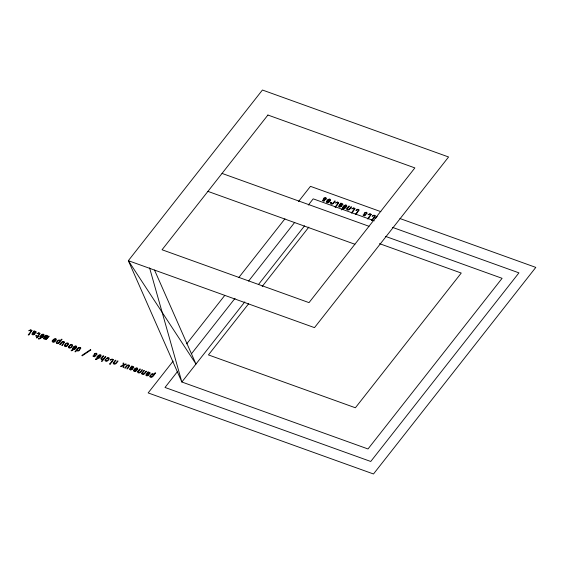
<?xml version="1.0" encoding="UTF-8"?>
<svg xmlns="http://www.w3.org/2000/svg" width="564" height="564" viewBox="0 0 564 564"><rect width="100%" height="100%" fill="white"/><g stroke="black" fill="none" stroke-linecap="round" stroke-linejoin="round"><path stroke-width="0.85" d="M330.723 202.476L330.652 203.9C332.704 205.261 334.29 202.314 335.284 201.024L334.537 201.045C334.269 201.863 331.759 205.084 331.138 202.969L331.477 202.441L330.73 202.462M58.649 342.722L59.728 341.248C59.382 339.457 57.091 341.481 56.957 342.468A0.994 0.705 -23.8 0 0 57.352 343.159L58.635 342.736M152.245 376.385L153.323 374.919C152.978 373.121 150.687 375.145 150.553 376.132A0.994 0.705 -23.8 0 0 150.948 376.822L152.224 376.407M173.12 361.136L148.149 392.918L373.488 473.979L535.8 267.399L399.932 218.522M186.691 343.864L224.691 295.501M238.805 277.537L284.947 218.811M298.518 201.538L310.461 186.339L380.883 211.669M177.491 371.57L165.005 387.461L370.745 461.472L518.943 272.856L392.523 227.377M191.605 353.607L235.033 298.335M248.604 281.062L294.746 222.336M308.318 205.063L313.203 198.845L374.348 220.841M244.825 301.86L181.855 382.004L368.003 448.965L502.094 278.313L385.438 236.351M258.397 284.587L304.546 225.861M248.604 303.784L208.433 354.911L355.39 407.779L461.246 273.054L379.509 243.648M262.175 286.512L308.861 227.095M375.483 218.578L377.203 216.393M222.04 173.416L368.997 226.284M207.926 191.379L354.883 244.247M154.508 270.029L195.969 364.041L128.345 260.674L262.429 90.021L448.577 156.982L314.493 327.635L128.345 260.674L181.855 382.004L149.58 267.886M94.837 355.729L94.153 356.335L93.807 355.644L93.13 355.665L93.011 356.286L94.477 356.815L95.323 356.236L95.344 355.221C93.286 354.65 96.261 352.613 96.331 354.418L95.979 354.96L96.726 354.939L97.008 353.882L96.366 353.205L94.597 353.494L93.927 354.791L94.837 355.729M324.258 200.128L323.574 200.735L323.228 200.044L322.552 200.072L322.432 200.685L323.898 201.214L324.744 200.636L324.765 199.628C322.707 199.05 325.682 197.012 325.752 198.817L325.4 199.367L326.147 199.339L326.422 198.281L325.788 197.604L324.018 197.901L323.348 199.191L324.258 200.128M364.95 214.771L364.266 215.37L363.921 214.687L363.244 214.708L363.124 215.328L364.591 215.85L365.437 215.279L365.458 214.264C363.399 213.685 366.374 211.655 366.445 213.453L366.092 214.003L366.84 213.982L367.115 212.924L366.48 212.247L364.711 212.536L364.041 213.827L364.95 214.771M39.981 336.63L40.206 337.547C41.835 338.696 43.498 336.75 44.14 335.383L43.936 334.459L42.92 334.092L40.975 335.206L43.329 334.868A1.001 0.712 -23.8 0 1 43.273 335.714L40.502 335.813L39.981 336.63M52.191 341.023L52.417 341.939C54.045 343.088 55.709 341.142 56.344 339.775L56.146 338.851L55.131 338.485L53.185 339.598L55.54 339.26A1.001 0.712 -23.8 0 1 55.483 340.106L52.706 340.205L52.191 341.023M72.537 348.341L72.763 349.257C74.392 350.406 76.055 348.46 76.69 347.093L76.492 346.169L75.477 345.802L73.531 346.923L75.886 346.578A1.001 0.712 -23.8 0 1 75.83 347.424L73.052 347.523L72.537 348.341M96.952 357.125L97.177 358.041C98.806 359.19 100.47 357.245 101.111 355.877L100.907 354.953L99.891 354.587L97.946 355.701L100.3 355.362A1.001 0.712 -23.8 0 1 100.244 356.208L97.473 356.307L96.952 357.125M133.576 370.301L133.802 371.218C135.43 372.367 137.094 370.414 137.729 369.046L137.531 368.13L136.516 367.763L134.57 368.877L136.925 368.539A1.001 0.712 -23.8 0 1 136.869 369.378L134.098 369.483L133.576 370.301M326.373 201.524L326.598 202.441C328.227 203.59 329.891 201.644 330.525 200.276L330.328 199.353L329.313 198.986L327.367 200.107L329.721 199.762A1.001 0.712 -23.8 0 1 329.665 200.608L326.887 200.706L326.373 201.524M342.651 207.383L342.877 208.299C344.505 209.448 346.169 207.496 346.804 206.128L346.606 205.211L345.591 204.838L343.645 205.959L346 205.62A1.001 0.712 -23.8 0 1 345.943 206.459L343.166 206.565L342.651 207.383M39.388 333.648L37.795 336.045L36.244 335.488L35.588 335.918L37.386 336.567L36.336 337.899L37.083 337.878L38.796 336.405L38.359 336.25L40.086 333.416L38.838 332.626L36.928 333.719L38.676 333.19L39.388 333.648M31.944 330.49L28.947 334.945L28.2 334.974L31.239 331.005A0.994 0.705 -23.8 0 0 30.526 330.264L28.785 330.793L30.696 329.693L31.944 330.49M64.409 345.408L64.613 346.331C66.242 347.48 67.92 345.535 68.554 344.16L68.35 343.243C66.721 342.087 65.043 344.026 64.409 345.408M64.5 342.2L62.498 345.387L61.751 345.415L63.795 342.715A0.994 0.705 -23.8 0 0 63.401 342.024L62.378 342.2L60.39 344.632L59.65 344.653C60.644 343.37 62.223 340.423 64.275 341.777L64.5 342.2M68.477 346.867L68.681 347.791C70.31 348.947 71.988 347.001 72.622 345.626L72.425 344.703L71.409 344.336L69.457 345.457L71.226 344.9L71.931 345.64C71.818 346.634 69.485 348.644 69.16 346.853L69.52 346.303L68.477 346.867M101.034 358.577L101.238 359.501L102.613 359.832L101.45 361.32L102.19 361.298L105.863 356.624L105.123 356.645C104.848 357.463 102.345 360.685 101.717 358.57L103.762 355.863L103.022 355.891L101.034 358.577M105.101 360.043L105.306 360.967C106.934 362.123 108.612 360.177 109.247 358.803L109.042 357.879L108.034 357.513L106.081 358.633L107.851 358.077L108.556 358.817C108.436 359.811 106.11 361.813 105.785 360.029L106.145 359.479L105.101 360.043M113.237 362.969L113.449 363.893C115.5 365.246 117.079 362.299 118.073 361.016L117.326 361.038C117.058 361.855 114.548 365.077 113.928 362.955L115.972 360.255L115.225 360.283L113.237 362.969M113.329 359.762L111.327 362.955L110.579 362.976L112.631 360.276A0.994 0.705 -23.8 0 0 111.912 359.543L110.17 360.072L112.088 358.972L113.329 359.762M129.607 365.62L127.605 368.814L126.858 368.835L128.902 366.135A0.994 0.705 -23.8 0 0 128.507 365.444L127.485 365.62L125.504 368.052L124.757 368.08C125.751 366.79 127.337 363.843 129.389 365.197L129.607 365.62M137.651 371.754L137.863 372.677C139.914 374.031 141.493 371.084 142.488 369.794L141.747 369.822C141.479 370.633 138.963 373.854 138.342 371.739L140.387 369.039L139.639 369.06L137.651 371.754M141.726 373.22L141.931 374.144C143.982 375.49 145.561 372.55 146.555 371.26L145.815 371.281C145.547 372.099 143.03 375.321 142.41 373.206L144.454 370.506L143.714 370.527L141.726 373.22M338.682 202.702L336.68 205.895L335.933 205.916L337.977 203.216A0.994 0.705 -23.8 0 0 337.258 202.476L335.524 203.005L337.434 201.912L338.682 202.702M346.726 208.835L346.938 209.759C348.989 211.112 350.568 208.165 351.562 206.875L350.815 206.903C350.547 207.714 348.037 210.936 347.417 208.821L349.461 206.121L348.714 206.142L346.726 208.835M354.96 208.56L352.958 211.747L352.211 211.768L354.255 209.068A0.994 0.705 -23.8 0 0 353.536 208.335L351.802 208.863L353.713 207.763L354.96 208.56M359.028 210.019L356.025 214.482L355.285 214.503L358.323 210.534A0.994 0.705 -23.8 0 0 357.604 209.801L355.87 210.323L357.78 209.23L359.028 210.019M371.232 214.412L368.236 218.874L367.488 218.895L370.534 214.926A0.994 0.705 -23.8 0 0 369.815 214.186L368.08 214.715L369.991 213.622L371.232 214.412M375.307 215.878L373.305 219.065L372.557 219.093L374.602 216.386A0.994 0.705 -23.8 0 0 373.883 215.652L372.148 216.181L374.059 215.081L375.307 215.878M36.145 331.999L35.356 333.176L32.712 333.359A1.001 0.712 -23.8 0 0 32.663 334.205L35.017 333.867L33.064 334.981L31.831 334.191L33.84 331.005L34.587 330.983L33.156 332.802C34.101 333.528 36.639 332.034 34.594 331.78L35.137 331.223L36.145 331.999M133.809 367.129L133.019 368.306L130.376 368.496A1.001 0.712 -23.8 0 0 130.326 369.335L132.681 368.997L130.728 370.111L129.494 369.328L131.504 366.135L132.251 366.114L130.82 367.932C131.764 368.659 134.302 367.164 132.258 366.917L132.801 366.353L133.809 367.129M150.087 372.987L149.298 374.165L146.654 374.348A1.001 0.712 -23.8 0 0 146.598 375.194L148.952 374.849L147.007 375.969L145.773 375.18L147.782 371.993L148.522 371.965L147.098 373.791C148.043 374.51 150.574 373.023 148.536 372.769L149.079 372.212L150.087 372.987M342.884 204.21L342.094 205.388L339.45 205.578A1.001 0.712 -23.8 0 0 339.394 206.417L341.749 206.079L339.803 207.192L338.569 206.41L340.578 203.216L341.319 203.195L339.895 205.014C340.839 205.74 343.37 204.246 341.333 203.999L341.876 203.435L342.884 204.21M56.266 342.475L56.47 343.398C59.164 344.914 60.616 340.578 62.096 339.253L61.356 339.274L60.362 340.536L59.185 339.944L57.944 340.346L56.266 342.475M80.779 348.058L79.087 350.688L77.846 351.09L76.669 350.498L75.675 351.76L74.927 351.781C76.415 350.448 77.867 346.12 80.56 347.635L80.779 348.058M149.862 376.146L150.066 377.069C152.759 378.585 154.205 374.249 155.692 372.917L154.952 372.945L153.958 374.207L152.781 373.615L151.533 374.017L149.862 376.146M109.656 363.935C110.572 365.465 111.171 362.321 109.656 363.935M335.009 206.875C335.918 208.398 336.525 205.261 335.009 206.875M351.287 212.727C352.197 214.257 352.803 211.112 351.287 212.727M371.634 220.045C372.543 221.574 373.149 218.437 371.634 220.045M43.555 338.174L44.02 339.034L46.269 339.514L49.209 336.243L48.462 336.264C46.445 340.43 43.611 339.422 47.841 335.749L47.101 335.77C45.085 339.944 42.251 338.936 46.481 335.263L45.733 335.284L43.555 338.174M38.789 338.52L38.599 339.126L40.319 338.59L40.509 337.977L38.789 338.52M71.346 350.23L71.156 350.836L72.876 350.3L73.066 349.687L71.346 350.23M95.76 359.014L95.57 359.62L97.29 359.085L97.48 358.471L95.76 359.014M341.453 209.265L341.269 209.878L342.99 209.343L343.173 208.729L341.453 209.265M40.805 336.356L40.671 336.63A0.994 0.705 -23.8 0 0 41.073 337.3L42.096 337.117L42.829 336.278L40.805 336.356M53.016 340.748L52.882 341.023A0.994 0.705 -23.8 0 0 53.284 341.692L54.306 341.509L55.039 340.67L53.016 340.748M73.362 348.066L73.228 348.341A0.994 0.705 -23.8 0 0 73.63 349.01L74.652 348.827L75.386 347.988L73.362 348.066M97.776 356.85L97.642 357.125A0.994 0.705 -23.8 0 0 98.044 357.795L99.067 357.611L99.8 356.772L97.776 356.85M134.401 370.019L134.267 370.294A0.994 0.705 -23.8 0 0 134.669 370.971L135.691 370.788L136.425 369.949L134.401 370.019M327.198 201.249L327.064 201.524A0.994 0.705 -23.8 0 0 327.465 202.194L328.488 202.011L329.221 201.172L327.198 201.249M343.476 207.101L343.342 207.376A0.994 0.705 -23.8 0 0 343.744 208.053L344.766 207.869L345.499 207.03L343.476 207.101M65.248 345.097L65.093 345.394A0.994 0.705 -23.8 0 0 65.487 346.084L66.51 345.908L67.863 344.174C67.638 342.496 65.417 344.167 65.248 345.097M77.458 349.49L77.303 349.786A0.994 0.705 -23.8 0 0 77.698 350.477L78.72 350.3L80.074 348.566C79.848 346.888 77.62 348.559 77.458 349.49M267.914 115.035L162.051 249.76L309.016 302.628L414.871 167.903L267.914 115.035M90.494 349.638L81.829 355.433L82.168 355.842L90.832 350.04L90.494 349.638M123.107 365.148L120.597 366.29L120.922 366.699L123.114 365.705L123.128 367.488L123.805 367.446L123.798 365.394L126.301 364.266L125.969 363.851L123.798 364.837L123.791 363.068L123.093 363.11L123.107 365.148"/></g></svg>
